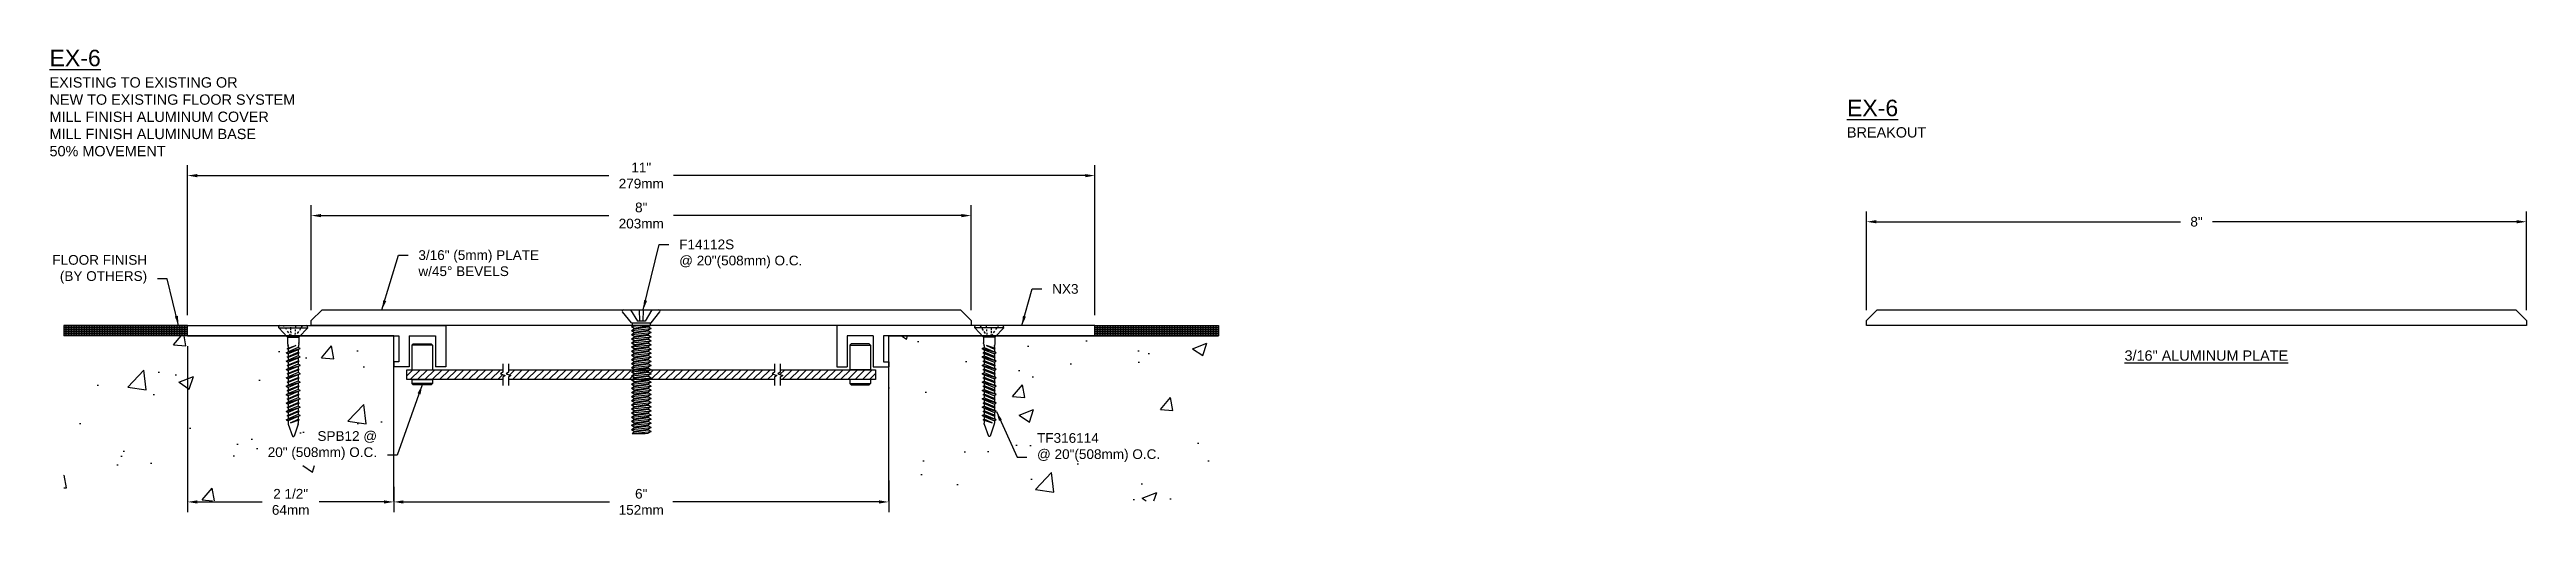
# Model space of a CAD drawing. Header units: inches. Extents: x -0.1 to 29.9, y 1.3 to 7.
import ezdxf

# ---------------------------------------------------------------- set-up
doc = ezdxf.new("R2010")
doc.units = ezdxf.units.IN
doc.header["$MEASUREMENT"] = 0
for name, color, linetype in [('Anchors', 4, 'Continuous'), ('Conditions', 1, 'Continuous'), ('Dimensions', 3, 'Continuous'), ('Metals', 7, 'Continuous'), ('Text', 2, 'Continuous')]:
    doc.layers.add(name, color=color, linetype=linetype)
doc.styles.add('Arial', font='arial.ttf')
doc.dimstyles.new('ARIAL', dxfattribs={"dimtxt": 0.1175, "dimasz": 0.1175, "dimexe": 0.125, "dimexo": 0.125, "dimgap": 0.125, "dimtad": 0, "dimtih": 1, "dimtoh": 1, "dimdec": 4, "dimzin": 0, "dimdsep": 46, "dimlunit": 4, "dimtxsty": 'Arial', "dimcen": 0.09, "dimadec": 0, "dimazin": 0, "dimtfac": 1, "dimtdec": 4, "dimtofl": 0, "dimtmove": 0, "dimatfit": 3, "dimfxl": 0, "dimfrac": 2, "dimtolj": 1, "dimtzin": 0, "dimarcsym": 0})

# ---------------------------------------------------------------- blocks, each defined once
blk = doc.blocks.new('nx3')
for p, q in [((0, 0.375), (0, 0.5)), ((0, 0.5), (3.13, 0.5)), ((0, 0.375), (2.562, 0.375)), ((2.562, 0.375), (2.562, 0.062)), ((2.687, 0.375), (2.687, 0)), ((2.687, 0.375), (3.005, 0.375)), ((3.005, 0.375), (3.005, 0)), ((3.13, 0.5), (3.13, 0)), ((2.5, 0.062), (2.5, 0)), ((2.562, 0.062), (2.5, 0.062)), ((2.687, 0), (2.5, 0)), ((3.13, 0), (3.005, 0))]:
    blk.add_line(p, q)
blk = doc.blocks.new('TF-316114')
for p, q in [((-0.163, 0), (0.163, 0)), ((-0.104, -0.013), (-0.113, 0)), ((-0.176, -0.029), (-0.175, -0.01)), ((-0.176, -0.029), (0.176, -0.029)), ((-0.176, -0.029), (-0.07, -0.141)), ((-0.082, -0.047), (-0.091, -0.032)), ((-0.086, -0.33), (0.086, -0.28)), ((-0.074, -0.28), (0.032, -0.243)), ((-0.074, -0.28), (-0.062, -0.273)), ((-0.074, -0.28), (-0.062, -0.286)), ((-0.07, -0.141), (0.07, -0.141)), ((-0.07, -0.141), (-0.07, -0.208)), ((-0.053, -0.09), (-0.069, -0.066)), ((-0.069, -0.218), (-0.063, -0.244)), ((-0.062, -0.273), (0.032, -0.243)), ((0.032, -0.243), (-0.062, -0.286)), ((-0.062, -0.253), (-0.062, -0.273)), ((0.062, -0.267), (-0.062, -0.317)), ((-0.062, -0.286), (-0.062, -0.317)), ((0.062, -0.293), (-0.062, -0.343)), ((-0.031, -0.125), (-0.044, -0.104)), ((-0.031, -0.005), (-0.031, 0)), ((-0.03, -0.026), (-0.03, -0.019)), ((-0.028, -0.051), (-0.029, -0.032)), ((-0.026, -0.091), (-0.028, -0.065)), ((-0.024, -0.126), (-0.025, -0.11)), ((-0.024, -0.135), (-0.011, -0.135)), ((-0.002, -0.135), (0.018, -0.135)), ((0.037, -0.115), (0.024, -0.135)), ((0.024, -0.135), (0.025, -0.125)), ((0.025, -0.11), (0.026, -0.09)), ((0.027, -0.07), (0.029, -0.048)), ((0.03, -0.026), (0.031, -0.008)), ((0.066, -0.071), (0.049, -0.098)), ((0.062, -0.253), (0.062, -0.267)), ((0.086, -0.28), (0.062, -0.267)), ((0.086, -0.28), (0.062, -0.293)), ((0.062, -0.293), (0.062, -0.324)), ((0.069, -0.218), (0.063, -0.244)), ((0.07, -0.141), (0.176, -0.029)), ((0.07, -0.141), (0.07, -0.208)), ((0.09, -0.035), (0.075, -0.058)), ((0.11, -0.005), (0.098, -0.022)), ((0.176, -0.029), (0.175, -0.01)), ((-0.086, -0.33), (-0.062, -0.317)), ((-0.086, -0.33), (-0.062, -0.343)), ((-0.086, -0.432), (0.086, -0.381)), ((-0.086, -0.432), (-0.062, -0.419)), ((-0.086, -0.432), (-0.062, -0.445)), ((-0.086, -0.534), (0.086, -0.483)), ((-0.086, -0.534), (-0.062, -0.521)), ((-0.086, -0.534), (-0.062, -0.546)), ((-0.086, -0.635), (0.086, -0.584)), ((-0.074, -0.381), (0.074, -0.33)), ((-0.074, -0.381), (-0.062, -0.375)), ((-0.074, -0.381), (-0.062, -0.387)), ((-0.074, -0.483), (0.074, -0.432)), ((-0.074, -0.483), (-0.062, -0.477)), ((-0.074, -0.483), (-0.062, -0.489)), ((-0.074, -0.584), (0.074, -0.534)), ((-0.074, -0.584), (-0.062, -0.578)), ((-0.074, -0.584), (-0.062, -0.59)), ((-0.062, -0.375), (0.062, -0.324)), ((0.062, -0.337), (-0.062, -0.387)), ((-0.062, -0.343), (-0.062, -0.375)), ((0.062, -0.368), (-0.062, -0.419)), ((-0.062, -0.387), (-0.062, -0.419)), ((0.062, -0.394), (-0.062, -0.445)), ((-0.062, -0.477), (0.062, -0.426)), ((0.062, -0.438), (-0.062, -0.489)), ((-0.062, -0.445), (-0.062, -0.477)), ((0.062, -0.47), (-0.062, -0.521)), ((-0.062, -0.489), (-0.062, -0.521)), ((0.062, -0.496), (-0.062, -0.546)), ((-0.062, -0.578), (0.062, -0.527)), ((0.062, -0.54), (-0.062, -0.59)), ((-0.062, -0.546), (-0.062, -0.578)), ((0.062, -0.571), (-0.062, -0.622)), ((-0.062, -0.59), (-0.062, -0.622)), ((0.062, -0.597), (-0.062, -0.648)), ((0.074, -0.33), (0.062, -0.324)), ((0.074, -0.33), (0.062, -0.337)), ((0.062, -0.337), (0.062, -0.368)), ((0.086, -0.381), (0.062, -0.368)), ((0.086, -0.381), (0.062, -0.394)), ((0.062, -0.394), (0.062, -0.426)), ((0.074, -0.432), (0.062, -0.426)), ((0.074, -0.432), (0.062, -0.438)), ((0.062, -0.438), (0.062, -0.47)), ((0.086, -0.483), (0.062, -0.47)), ((0.086, -0.483), (0.062, -0.496)), ((0.062, -0.496), (0.062, -0.527)), ((0.074, -0.534), (0.062, -0.527)), ((0.074, -0.534), (0.062, -0.54)), ((0.062, -0.54), (0.062, -0.571)), ((0.086, -0.584), (0.062, -0.571)), ((0.086, -0.584), (0.062, -0.597)), ((0.062, -0.597), (0.062, -0.629)), ((-0.086, -0.635), (-0.062, -0.622)), ((-0.086, -0.635), (-0.062, -0.648)), ((-0.086, -0.737), (0.086, -0.686)), ((-0.086, -0.737), (-0.062, -0.724)), ((-0.086, -0.737), (-0.062, -0.75)), ((-0.086, -0.838), (0.086, -0.787)), ((-0.086, -0.838), (-0.062, -0.825)), ((-0.086, -0.838), (-0.062, -0.851)), ((-0.086, -0.94), (0.086, -0.889)), ((-0.074, -0.686), (0.074, -0.635)), ((-0.074, -0.686), (-0.062, -0.68)), ((-0.074, -0.686), (-0.062, -0.692)), ((-0.074, -0.787), (0.074, -0.737)), ((-0.074, -0.787), (-0.062, -0.781)), ((-0.074, -0.787), (-0.062, -0.794)), ((-0.074, -0.889), (0.074, -0.838)), ((-0.074, -0.889), (-0.062, -0.883)), ((-0.074, -0.889), (-0.062, -0.895)), ((-0.062, -0.68), (0.062, -0.629)), ((0.062, -0.641), (-0.062, -0.692)), ((-0.062, -0.648), (-0.062, -0.68)), ((0.062, -0.673), (-0.062, -0.724)), ((-0.062, -0.692), (-0.062, -0.724)), ((0.062, -0.699), (-0.062, -0.75)), ((-0.062, -0.781), (0.062, -0.73)), ((0.062, -0.743), (-0.062, -0.794)), ((-0.062, -0.75), (-0.062, -0.781)), ((0.062, -0.774), (-0.062, -0.825)), ((-0.062, -0.794), (-0.062, -0.825)), ((0.062, -0.8), (-0.062, -0.851)), ((-0.062, -0.883), (0.062, -0.832)), ((0.062, -0.844), (-0.062, -0.895)), ((-0.062, -0.851), (-0.062, -0.883)), ((0.062, -0.876), (-0.062, -0.927)), ((-0.062, -0.895), (-0.062, -0.927)), ((0.074, -0.635), (0.062, -0.629)), ((0.074, -0.635), (0.062, -0.641)), ((0.062, -0.641), (0.062, -0.673)), ((0.086, -0.686), (0.062, -0.673)), ((0.086, -0.686), (0.062, -0.699)), ((0.062, -0.699), (0.062, -0.73)), ((0.074, -0.737), (0.062, -0.73)), ((0.074, -0.737), (0.062, -0.743)), ((0.062, -0.743), (0.062, -0.774)), ((0.086, -0.787), (0.062, -0.774)), ((0.086, -0.787), (0.062, -0.8)), ((0.062, -0.8), (0.062, -0.832)), ((0.074, -0.838), (0.062, -0.832)), ((0.074, -0.838), (0.062, -0.844)), ((0.062, -0.844), (0.062, -0.876)), ((0.086, -0.889), (0.062, -0.876)), ((0.086, -0.889), (0.062, -0.902)), ((-0.086, -0.94), (-0.062, -0.927)), ((-0.086, -0.94), (-0.062, -0.953)), ((-0.086, -1.041), (0.086, -0.991)), ((-0.086, -1.041), (-0.062, -1.028)), ((-0.086, -1.041), (-0.062, -1.054)), ((-0.086, -1.143), (0.086, -1.092)), ((-0.086, -1.143), (-0.062, -1.13)), ((-0.086, -1.143), (-0.062, -1.156)), ((-0.074, -0.991), (0.074, -0.94)), ((-0.074, -0.991), (-0.062, -0.984)), ((-0.074, -0.991), (-0.062, -0.997)), ((-0.074, -1.092), (0.074, -1.041)), ((-0.074, -1.092), (-0.062, -1.086)), ((-0.074, -1.092), (-0.062, -1.098)), ((0.062, -0.902), (-0.062, -0.953)), ((-0.062, -0.984), (0.062, -0.934)), ((0.062, -0.946), (-0.062, -0.997)), ((-0.062, -0.953), (-0.062, -0.984)), ((0.062, -0.978), (-0.062, -1.028)), ((-0.062, -0.997), (-0.062, -1.028)), ((0.062, -1.003), (-0.062, -1.054)), ((-0.062, -1.086), (0.062, -1.035)), ((0.062, -1.047), (-0.062, -1.098)), ((-0.062, -1.054), (-0.062, -1.086)), ((0.062, -1.079), (-0.062, -1.13)), ((-0.062, -1.098), (-0.062, -1.13)), ((0.062, -1.105), (-0.062, -1.156)), ((-0.062, -1.156), (-0.062, -1.182)), ((-0.06, -1.197), (-0.01, -1.34)), ((-0.034, -1.18), (0.062, -1.137)), ((-0.034, -1.18), (0.074, -1.143)), ((0.062, -1.149), (-0.034, -1.18)), ((0.06, -1.197), (0.01, -1.34)), ((0.062, -0.902), (0.062, -0.934)), ((0.074, -0.94), (0.062, -0.934)), ((0.074, -0.94), (0.062, -0.946)), ((0.062, -0.946), (0.062, -0.978)), ((0.086, -0.991), (0.062, -0.978)), ((0.086, -0.991), (0.062, -1.003)), ((0.062, -1.003), (0.062, -1.035)), ((0.074, -1.041), (0.062, -1.035)), ((0.074, -1.041), (0.062, -1.047)), ((0.062, -1.047), (0.062, -1.079)), ((0.086, -1.092), (0.062, -1.079)), ((0.086, -1.092), (0.062, -1.105)), ((0.062, -1.105), (0.062, -1.137)), ((0.074, -1.143), (0.062, -1.137)), ((0.074, -1.143), (0.062, -1.149)), ((0.062, -1.149), (0.062, -1.182))]:
    blk.add_line(p, q)
for centre, radius, start, end in [((-0.163, -0.011), 0.0112, 90, 175), ((-0.023, -0.208), 0.0465, 180, 191.9357), ((-0.109, -0.253), 0.0465, 0, 11.9357), ((0.109, -0.253), 0.0465, 168.0643, 180), ((0.023, -0.208), 0.0465, 348.0643, 0), ((0.163, -0.011), 0.0112, 5, 90), ((-0.016, -1.182), 0.0465, 180, 199.3058), ((0.016, -1.182), 0.0465, 340.6942, 0), ((0, -1.335), 0.0106, 204.1001, 335.8999)]:
    blk.add_arc(centre, radius, start, end)
blk = doc.blocks.new('TF316114')
blk.add_blockref('TF-316114', (0, 0))
blk = doc.blocks.new('F14112S')
for p, q in [((-0.214, 0), (0.214, 0)), ((-0.128, 0), (-0.047, -0.137)), ((-0.025, 0), (-0.02, -0.137)), ((0.025, 0), (0.02, -0.137)), ((0.128, 0), (0.048, -0.137)), ((-0.119, -0.155), (-0.226, -0.024)), ((-0.119, -0.155), (0.119, -0.155)), ((-0.119, -0.2), (-0.108, -0.195)), ((-0.119, -0.2), (-0.068, -0.195)), ((-0.119, -0.2), (-0.085, -0.22)), ((-0.119, -0.25), (0.119, -0.225)), ((-0.119, -0.25), (-0.085, -0.23)), ((-0.119, -0.25), (-0.085, -0.27)), ((-0.119, -0.3), (0.119, -0.275)), ((-0.119, -0.3), (-0.085, -0.28)), ((-0.119, -0.3), (-0.085, -0.32)), ((-0.108, -0.155), (-0.108, -0.195)), ((0.108, -0.195), (-0.108, -0.195)), ((-0.085, -0.22), (0.085, -0.195)), ((-0.085, -0.23), (0.085, -0.205)), ((-0.085, -0.22), (-0.085, -0.23)), ((-0.085, -0.27), (0.085, -0.245)), ((-0.085, -0.28), (0.085, -0.255)), ((-0.085, -0.27), (-0.085, -0.28)), ((-0.085, -0.32), (0.085, -0.295)), ((0.048, -0.137), (-0.047, -0.137)), ((0.108, -0.195), (0.085, -0.205)), ((0.119, -0.225), (0.085, -0.205)), ((0.119, -0.225), (0.085, -0.245)), ((0.085, -0.245), (0.085, -0.255)), ((0.119, -0.275), (0.085, -0.255)), ((0.119, -0.275), (0.085, -0.295)), ((0.085, -0.295), (0.085, -0.305)), ((0.108, -0.155), (0.108, -0.195)), ((0.119, -0.155), (0.226, -0.024)), ((-0.119, -0.35), (0.119, -0.325)), ((-0.119, -0.35), (-0.085, -0.33)), ((-0.119, -0.35), (-0.085, -0.37)), ((-0.119, -0.4), (0.119, -0.375)), ((-0.119, -0.4), (-0.085, -0.38)), ((-0.119, -0.4), (-0.085, -0.42)), ((-0.119, -0.45), (0.119, -0.425)), ((-0.119, -0.45), (-0.085, -0.43)), ((-0.119, -0.45), (-0.085, -0.47)), ((-0.119, -0.5), (0.119, -0.475)), ((-0.119, -0.5), (-0.085, -0.48)), ((-0.119, -0.5), (-0.085, -0.52)), ((-0.119, -0.55), (0.119, -0.525)), ((-0.119, -0.55), (-0.085, -0.53)), ((-0.119, -0.55), (-0.085, -0.57)), ((-0.119, -0.6), (0.119, -0.575)), ((-0.119, -0.6), (-0.085, -0.58)), ((-0.119, -0.6), (-0.085, -0.62)), ((-0.085, -0.33), (0.085, -0.305)), ((-0.085, -0.32), (-0.085, -0.33)), ((-0.085, -0.37), (0.085, -0.345)), ((-0.085, -0.38), (0.085, -0.355)), ((-0.085, -0.37), (-0.085, -0.38)), ((-0.085, -0.42), (0.085, -0.395)), ((-0.085, -0.43), (0.085, -0.405)), ((-0.085, -0.42), (-0.085, -0.43)), ((-0.085, -0.47), (0.085, -0.445)), ((-0.085, -0.48), (0.085, -0.455)), ((-0.085, -0.47), (-0.085, -0.48)), ((-0.085, -0.52), (0.085, -0.495)), ((-0.085, -0.53), (0.085, -0.505)), ((-0.085, -0.52), (-0.085, -0.53)), ((-0.085, -0.57), (0.085, -0.545)), ((-0.085, -0.58), (0.085, -0.555)), ((-0.085, -0.57), (-0.085, -0.58)), ((-0.085, -0.62), (0.085, -0.595)), ((0.119, -0.325), (0.085, -0.305)), ((0.119, -0.325), (0.085, -0.345)), ((0.085, -0.345), (0.085, -0.355)), ((0.119, -0.375), (0.085, -0.355)), ((0.119, -0.375), (0.085, -0.395)), ((0.085, -0.395), (0.085, -0.405)), ((0.119, -0.425), (0.085, -0.405)), ((0.119, -0.425), (0.085, -0.445)), ((0.085, -0.445), (0.085, -0.455)), ((0.119, -0.475), (0.085, -0.455)), ((0.119, -0.475), (0.085, -0.495)), ((0.085, -0.495), (0.085, -0.505)), ((0.119, -0.525), (0.085, -0.505)), ((0.119, -0.525), (0.085, -0.545)), ((0.085, -0.545), (0.085, -0.555)), ((0.119, -0.575), (0.085, -0.555)), ((0.119, -0.575), (0.085, -0.595)), ((0.085, -0.595), (0.085, -0.605)), ((-0.119, -0.65), (0.119, -0.625)), ((-0.119, -0.65), (-0.085, -0.63)), ((-0.119, -0.65), (-0.085, -0.67)), ((-0.119, -0.7), (0.119, -0.675)), ((-0.119, -0.7), (-0.085, -0.68)), ((-0.119, -0.7), (-0.085, -0.72)), ((-0.119, -0.75), (0.119, -0.725)), ((-0.119, -0.75), (-0.085, -0.73)), ((-0.119, -0.75), (-0.085, -0.77)), ((-0.119, -0.8), (0.119, -0.775)), ((-0.119, -0.8), (-0.085, -0.78)), ((-0.119, -0.8), (-0.085, -0.82)), ((-0.119, -0.85), (0.119, -0.825)), ((-0.119, -0.85), (-0.085, -0.83)), ((-0.119, -0.85), (-0.085, -0.87)), ((-0.119, -0.9), (0.119, -0.875)), ((-0.119, -0.9), (-0.085, -0.88)), ((-0.119, -0.9), (-0.085, -0.92)), ((-0.085, -0.63), (0.085, -0.605)), ((-0.085, -0.62), (-0.085, -0.63)), ((-0.085, -0.67), (0.085, -0.645)), ((-0.085, -0.68), (0.085, -0.655)), ((-0.085, -0.67), (-0.085, -0.68)), ((-0.085, -0.72), (0.085, -0.695)), ((-0.085, -0.73), (0.085, -0.705)), ((-0.085, -0.72), (-0.085, -0.73)), ((-0.085, -0.77), (0.085, -0.745)), ((-0.085, -0.78), (0.085, -0.755)), ((-0.085, -0.77), (-0.085, -0.78)), ((-0.085, -0.82), (0.085, -0.795)), ((-0.085, -0.83), (0.085, -0.805)), ((-0.085, -0.82), (-0.085, -0.83)), ((-0.085, -0.87), (0.085, -0.845)), ((-0.085, -0.88), (0.085, -0.855)), ((-0.085, -0.87), (-0.085, -0.88)), ((-0.085, -0.92), (0.085, -0.895)), ((0.119, -0.625), (0.085, -0.605)), ((0.119, -0.625), (0.085, -0.645)), ((0.085, -0.645), (0.085, -0.655)), ((0.119, -0.675), (0.085, -0.655)), ((0.119, -0.675), (0.085, -0.695)), ((0.085, -0.695), (0.085, -0.705)), ((0.119, -0.725), (0.085, -0.705)), ((0.119, -0.725), (0.085, -0.745)), ((0.085, -0.745), (0.085, -0.755)), ((0.119, -0.775), (0.085, -0.755)), ((0.119, -0.775), (0.085, -0.795)), ((0.085, -0.795), (0.085, -0.805)), ((0.119, -0.825), (0.085, -0.805)), ((0.119, -0.825), (0.085, -0.845)), ((0.085, -0.845), (0.085, -0.855)), ((0.119, -0.875), (0.085, -0.855)), ((0.119, -0.875), (0.085, -0.895)), ((0.085, -0.895), (0.085, -0.905)), ((-0.119, -0.95), (0.119, -0.925)), ((-0.119, -0.95), (-0.085, -0.93)), ((-0.119, -0.95), (-0.085, -0.97)), ((-0.119, -1), (0.119, -0.975)), ((-0.119, -1), (-0.085, -0.98)), ((-0.119, -1), (-0.085, -1.02)), ((-0.119, -1.05), (0.119, -1.025)), ((-0.119, -1.05), (-0.085, -1.03)), ((-0.119, -1.05), (-0.085, -1.07)), ((-0.119, -1.1), (0.119, -1.075)), ((-0.119, -1.1), (-0.085, -1.08)), ((-0.119, -1.1), (-0.085, -1.12)), ((-0.119, -1.15), (0.119, -1.125)), ((-0.119, -1.15), (-0.085, -1.13)), ((-0.119, -1.15), (-0.085, -1.17)), ((-0.119, -1.2), (0.119, -1.175)), ((-0.119, -1.2), (-0.085, -1.18)), ((-0.119, -1.2), (-0.085, -1.22)), ((-0.085, -0.93), (0.085, -0.905)), ((-0.085, -0.92), (-0.085, -0.93)), ((-0.085, -0.97), (0.085, -0.945)), ((-0.085, -0.98), (0.085, -0.955)), ((-0.085, -0.97), (-0.085, -0.98)), ((-0.085, -1.02), (0.085, -0.995)), ((-0.085, -1.03), (0.085, -1.005)), ((-0.085, -1.02), (-0.085, -1.03)), ((-0.085, -1.07), (0.085, -1.045)), ((-0.085, -1.08), (0.085, -1.055)), ((-0.085, -1.07), (-0.085, -1.08)), ((-0.085, -1.12), (0.085, -1.095)), ((-0.085, -1.13), (0.085, -1.105)), ((-0.085, -1.12), (-0.085, -1.13)), ((-0.085, -1.17), (0.085, -1.145)), ((-0.085, -1.18), (0.085, -1.155)), ((-0.085, -1.17), (-0.085, -1.18)), ((-0.085, -1.22), (0.085, -1.195)), ((0.119, -0.925), (0.085, -0.905)), ((0.119, -0.925), (0.085, -0.945)), ((0.085, -0.945), (0.085, -0.955)), ((0.119, -0.975), (0.085, -0.955)), ((0.119, -0.975), (0.085, -0.995)), ((0.085, -0.995), (0.085, -1.005)), ((0.119, -1.025), (0.085, -1.005)), ((0.119, -1.025), (0.085, -1.045)), ((0.085, -1.045), (0.085, -1.055)), ((0.119, -1.075), (0.085, -1.055)), ((0.119, -1.075), (0.085, -1.095)), ((0.085, -1.095), (0.085, -1.105)), ((0.119, -1.125), (0.085, -1.105)), ((0.119, -1.125), (0.085, -1.145)), ((0.085, -1.145), (0.085, -1.155)), ((0.119, -1.175), (0.085, -1.155)), ((0.119, -1.175), (0.085, -1.195)), ((0.085, -1.195), (0.085, -1.205)), ((-0.119, -1.25), (0.119, -1.225)), ((-0.119, -1.25), (-0.085, -1.23)), ((-0.119, -1.25), (-0.085, -1.27)), ((-0.119, -1.3), (0.119, -1.275)), ((-0.119, -1.3), (-0.085, -1.28)), ((-0.119, -1.3), (-0.085, -1.32)), ((-0.119, -1.35), (0.119, -1.325)), ((-0.119, -1.35), (-0.085, -1.33)), ((-0.119, -1.35), (-0.085, -1.37)), ((-0.119, -1.4), (0.119, -1.375)), ((-0.119, -1.4), (-0.085, -1.38)), ((-0.119, -1.4), (-0.085, -1.42)), ((-0.119, -1.45), (0.119, -1.425)), ((-0.119, -1.45), (-0.085, -1.43)), ((-0.119, -1.45), (-0.085, -1.47)), ((-0.11, -1.5), (0.119, -1.475)), ((-0.11, -1.5), (-0.085, -1.48)), ((-0.11, -1.5), (0.048, -1.5)), ((-0.085, -1.23), (0.085, -1.205)), ((-0.085, -1.22), (-0.085, -1.23)), ((-0.085, -1.27), (0.085, -1.245)), ((-0.085, -1.28), (0.085, -1.255)), ((-0.085, -1.27), (-0.085, -1.28)), ((-0.085, -1.32), (0.085, -1.295)), ((-0.085, -1.33), (0.085, -1.305)), ((-0.085, -1.32), (-0.085, -1.33)), ((-0.085, -1.37), (0.085, -1.345)), ((-0.085, -1.38), (0.085, -1.355)), ((-0.085, -1.37), (-0.085, -1.38)), ((-0.085, -1.42), (0.085, -1.395)), ((-0.085, -1.43), (0.085, -1.405)), ((-0.085, -1.42), (-0.085, -1.43)), ((-0.085, -1.47), (0.085, -1.445)), ((-0.085, -1.48), (0.085, -1.455)), ((-0.085, -1.47), (-0.085, -1.48)), ((0.048, -1.5), (0.085, -1.495)), ((0.119, -1.225), (0.085, -1.205)), ((0.119, -1.225), (0.085, -1.245)), ((0.085, -1.245), (0.085, -1.255)), ((0.119, -1.275), (0.085, -1.255)), ((0.119, -1.275), (0.085, -1.295)), ((0.085, -1.295), (0.085, -1.305)), ((0.119, -1.325), (0.085, -1.305)), ((0.119, -1.325), (0.085, -1.345)), ((0.085, -1.345), (0.085, -1.355)), ((0.119, -1.375), (0.085, -1.355)), ((0.119, -1.375), (0.085, -1.395)), ((0.085, -1.395), (0.085, -1.405)), ((0.119, -1.425), (0.085, -1.405)), ((0.119, -1.425), (0.085, -1.445)), ((0.085, -1.445), (0.085, -1.455)), ((0.119, -1.475), (0.085, -1.455)), ((0.119, -1.475), (0.085, -1.495))]:
    blk.add_line(p, q)
for centre, start, end in [((-0.214, -0.015), 90, 219.032), ((0.214, -0.015), 320.968, 90)]:
    blk.add_arc(centre, 0.015, start, end)
blk = doc.blocks.new('*D5')
at = {"layer": 'Defpoints', "color": 0}
for p in [(10.064, 1.929), (4.064, 1.543), (10.064, 1.543)]:
    blk.add_point(p, dxfattribs=at)
at = {"layer": 'Dimensions', "color": 0, "lineweight": -2}
for p, q in [((10.064, 1.804), (10.064, 1.418)), ((4.181, 1.543), (6.679, 1.543)), ((9.946, 1.543), (7.448, 1.543))]:
    blk.add_line(p, q, dxfattribs=at)
at = {"layer": 'Dimensions', "color": 0}
for points in [[(4.181, 1.562), (4.181, 1.523), (4.064, 1.543)], [(9.946, 1.562), (9.946, 1.523), (10.064, 1.543)]]:
    blk.add_solid(points, dxfattribs=at)
at = {"layer": 'Dimensions', "color": 0, "insert": (7.064, 1.543), "char_height": 0.1175, "attachment_point": 5, "style": 'Arial'}
blk.add_mtext('\\A1;6"\\P152mm', dxfattribs=at)
blk = doc.blocks.new('*D6')
at = {"layer": 'Defpoints', "color": 0}
for p in [(1.564, 3.557), (4.064, 1.85), (1.564, 1.543)]:
    blk.add_point(p, dxfattribs=at)
at = {"layer": 'Dimensions', "color": 0, "lineweight": -2}
for p, q in [((1.564, 3.432), (1.564, 1.418)), ((1.681, 1.543), (2.469, 1.543)), ((3.946, 1.543), (3.158, 1.543)), ((4.064, 1.725), (4.064, 1.418))]:
    blk.add_line(p, q, dxfattribs=at)
at = {"layer": 'Dimensions', "color": 0}
for points in [[(1.681, 1.562), (1.681, 1.523), (1.564, 1.543)], [(3.946, 1.562), (3.946, 1.523), (4.064, 1.543)]]:
    blk.add_solid(points, dxfattribs=at)
at = {"layer": 'Dimensions', "color": 0, "insert": (2.814, 1.543), "char_height": 0.1175, "attachment_point": 5, "style": 'Arial'}
blk.add_mtext('\\A1;2 1/2"\\P64mm', dxfattribs=at)
blk = doc.blocks.new('*D7')
at = {"layer": 'Defpoints', "color": 0}
for p in [(11.064, 5.016), (3.064, 3.742), (11.064, 3.742)]:
    blk.add_point(p, dxfattribs=at)
at = {"layer": 'Dimensions', "color": 0, "lineweight": -2}
for p, q in [((3.064, 3.867), (3.064, 5.141)), ((11.064, 3.867), (11.064, 5.141)), ((3.181, 5.016), (6.673, 5.016)), ((10.946, 5.016), (7.455, 5.016))]:
    blk.add_line(p, q, dxfattribs=at)
at = {"layer": 'Dimensions', "color": 0}
for points in [[(3.181, 5.035), (3.181, 4.996), (3.064, 5.016)], [(10.946, 5.035), (10.946, 4.996), (11.064, 5.016)]]:
    blk.add_solid(points, dxfattribs=at)
at = {"layer": 'Dimensions', "color": 0, "insert": (7.064, 5.016), "char_height": 0.1175, "attachment_point": 5, "style": 'Arial'}
blk.add_mtext('\\A1;8"\\P203mm', dxfattribs=at)
blk = doc.blocks.new('*D8')
at = {"layer": 'Defpoints', "color": 0}
for p in [(12.564, 5.501), (1.564, 3.682), (12.564, 3.682)]:
    blk.add_point(p, dxfattribs=at)
at = {"layer": 'Dimensions', "color": 0, "lineweight": -2}
for p, q in [((1.564, 3.807), (1.564, 5.626)), ((1.681, 5.501), (6.673, 5.501)), ((12.446, 5.501), (7.455, 5.501)), ((12.564, 3.807), (12.564, 5.626))]:
    blk.add_line(p, q, dxfattribs=at)
at = {"layer": 'Dimensions', "color": 0}
for points in [[(1.681, 5.52), (1.681, 5.481), (1.564, 5.501)], [(12.446, 5.52), (12.446, 5.481), (12.564, 5.501)]]:
    blk.add_solid(points, dxfattribs=at)
at = {"layer": 'Dimensions', "color": 0, "insert": (7.064, 5.501), "char_height": 0.1175, "attachment_point": 5, "style": 'Arial'}
blk.add_mtext('\\A1;11"\\P279mm', dxfattribs=at)
blk = doc.blocks.new('PIN')
for p, q in [((-0.16, 0.17), (-0.145, 0.185)), ((-0.16, 0.17), (0.09, 0.17)), ((-0.16, 0.17), (-0.16, -0.128)), ((0.075, 0.185), (-0.145, 0.185)), ((0.075, 0.185), (0.09, 0.17)), ((0.09, 0.17), (0.09, -0.128)), ((0.09, -0.128), (-0.16, -0.128)), ((0.09, -0.248), (-0.16, -0.248)), ((-0.16, -0.248), (-0.16, -0.295)), ((-0.16, -0.295), (0.09, -0.295)), ((-0.16, -0.295), (-0.145, -0.31)), ((0.09, -0.295), (0.075, -0.31)), ((0.09, -0.248), (0.09, -0.295)), ((-0.145, -0.31), (0.075, -0.31))]:
    blk.add_line(p, q)
blk = doc.blocks.new('SPB12')
h = blk.add_hatch()
h.set_pattern_fill('ANSI31', color=256, scale=0.5, style=0)
h.paths.add_polyline_path([(4.222, 3.147), (4.222, 3.027), (5.386, 3.027), (5.386, 3.057), (5.415, 3.076), (5.357, 3.098), (5.386, 3.117), (5.386, 3.147)])
h.paths.add_polyline_path([(5.456, 3.147), (5.456, 3.117), (5.427, 3.098), (5.485, 3.076), (5.456, 3.057), (5.456, 3.027), (6.953, 3.027), (6.979, 3.042), (6.979, 3.052), (6.945, 3.072), (6.979, 3.092), (6.979, 3.102), (6.945, 3.122), (6.979, 3.142), (6.979, 3.147)])
h.paths.add_polyline_path([(7.182, 3.147), (7.149, 3.127), (7.149, 3.117), (7.183, 3.097), (7.149, 3.077), (7.149, 3.067), (7.183, 3.047), (7.149, 3.027), (7.149, 3.027), (8.68, 3.027), (8.68, 3.057), (8.709, 3.076), (8.651, 3.098), (8.68, 3.117), (8.68, 3.147)])
h.paths.add_polyline_path([(9.905, 3.027), (9.905, 3.147), (8.75, 3.147), (8.75, 3.117), (8.721, 3.098), (8.779, 3.076), (8.75, 3.057), (8.75, 3.027)])
for points in [[(5.386, 3.027), (4.222, 3.027), (4.222, 3.147), (5.386, 3.147)], [(5.386, 3.217), (5.386, 3.117), (5.357, 3.098), (5.415, 3.076), (5.386, 3.057), (5.386, 2.957)], [(5.456, 3.217), (5.456, 3.117), (5.427, 3.098), (5.485, 3.076), (5.456, 3.057), (5.456, 2.957)], [(5.456, 3.147), (8.68, 3.147)], [(8.68, 3.027), (5.456, 3.027)], [(8.68, 3.217), (8.68, 3.117), (8.651, 3.098), (8.709, 3.076), (8.68, 3.057), (8.68, 2.957)], [(8.75, 3.217), (8.75, 3.117), (8.721, 3.098), (8.779, 3.076), (8.75, 3.057), (8.75, 2.957)], [(8.75, 3.147), (9.905, 3.147), (9.905, 3.027), (8.75, 3.027)]]:
    blk.add_lwpolyline(points)
at = {"xscale": -1}
blk.add_blockref('PIN', (4.374, 3.274), dxfattribs=at)
blk.add_blockref('PIN', (9.753, 3.274))
blk = doc.blocks.new('PLATE')
blk.add_lwpolyline([(11.064, 3.682), (3.064, 3.682), (3.064, 3.742), (3.194, 3.872), (10.934, 3.872), (11.064, 3.742), (11.064, 3.682)])
blk = doc.blocks.new('*D11')
at = {"layer": 'Defpoints', "color": 0}
for p in [(29.919, 4.941), (21.919, 3.742), (29.919, 3.742)]:
    blk.add_point(p, dxfattribs=at)
at = {"layer": 'Dimensions', "color": 0, "lineweight": -2}
for p, q in [((21.919, 3.867), (21.919, 5.066)), ((22.036, 4.941), (25.726, 4.941)), ((29.801, 4.941), (26.112, 4.941)), ((29.919, 3.867), (29.919, 5.066))]:
    blk.add_line(p, q, dxfattribs=at)
at = {"layer": 'Dimensions', "color": 0}
for points in [[(22.036, 4.961), (22.036, 4.922), (21.919, 4.941)], [(29.801, 4.961), (29.801, 4.922), (29.919, 4.941)]]:
    blk.add_solid(points, dxfattribs=at)
at = {"layer": 'Dimensions', "color": 0, "insert": (25.919, 4.941), "char_height": 0.1175, "attachment_point": 5, "style": 'Arial'}
blk.add_mtext('\\A1;8"', dxfattribs=at)

msp = doc.modelspace()

# ---------------------------------------------------------------- hatches: boundary and pattern name
at = {"layer": 'Conditions'}
h = msp.add_hatch(dxfattribs=at)
h.set_pattern_fill('ANSI33', color=256, scale=0.125, angle=45, style=0)
h.set_pattern_definition([(90, (-1.5, 0), (-0.03125, 7e-18), []), (90, (-1.484375, 0.015625), (-0.03125, 7e-18), [0.015625, -0.0078125])])
h.paths.add_polyline_path([(1.56366, 3.682), (0.06366, 3.682), (0.06366, 3.55721), (1.56366, 3.55721)])
h = msp.add_hatch(dxfattribs=at)
h.set_pattern_fill('ANSI33', color=256, scale=0.125, angle=45, style=0)
h.set_pattern_definition([(90, (15.62732, 0), (0.03125, 7e-18), []), (90, (15.611695, 0.015625), (0.03125, 7e-18), [0.015625, -0.0078125])])
h.paths.add_polyline_path([(14.06366, 3.55721), (14.06366, 3.682), (12.56366, 3.682), (12.56366, 3.55721)])
h = msp.add_hatch(dxfattribs=at)
h.set_pattern_fill('AR-CONC', color=256, scale=0.25, style=0)
h.set_pattern_definition([(50, (-1.5, 0), (1.79315, -0.15688), [0.1875, -2.0625]), (355, (-1.5, 0), (-0.3469, 1.8805), [0.15, -1.65]), (100.45, (-1.3506, -0.013), (1.44627, 1.7236), [0.15935, -1.75286]), (46.184, (-1.5, 0.5), (2.6681, -0.4138), [0.28125, -3.09375]), (96.636, (-1.2777, 0.4655), (2.3367, 2.4353), [0.239, -2.6293]), (351.184, (-1.5, 0.5), (2.3367, 2.4353), [0.225, -2.475]), (21, (-1.25, 0.375), (1.49227, -1.00655), [0.1875, -2.0625]), (326, (-1.25, 0.375), (0.6083, 1.8129), [0.15, -1.65]), (71.45, (-1.1256, 0.2911), (2.10056, 0.80633), [0.15935, -1.75286]), (37.5, (-1.5, 0), (0.0304, 0.832235), [0, -1.63, 0, -1.675, 0, -1.65625]), (7.5, (-1.5, 0), (0.65767, 0.98603), [0, -0.955, 0, -1.5925, 0, -0.63125]), (327.5, (-2.0575, 0), (1.334556, -0.05639), [0, -0.625, 0, -1.95, 0, -2.5875]), (317.5, (-2.3075, 0), (1.45797, 0.25026), [0, -0.8125, 0, -1.295, 0, -1.8375])])
h.paths.add_polyline_path([(2.75841, 2.84382), (2.78241, 2.85674), (2.78241, 2.88844), (2.77097, 2.8946), (2.78241, 2.90076), (2.78241, 2.93246), (2.75841, 2.94538), (2.78241, 2.9583), (2.78241, 2.99), (2.77097, 2.99616), (2.78241, 3.00232), (2.78241, 3.03402), (2.75841, 3.04694), (2.78241, 3.05987), (2.78241, 3.09156), (2.77097, 3.09772), (2.78241, 3.10389), (2.78241, 3.13558), (2.75841, 3.1485), (2.78241, 3.16143), (2.78241, 3.19312), (2.77097, 3.19929), (2.78241, 3.20545), (2.78241, 3.23714), (2.75841, 3.25007), (2.78241, 3.26299), (2.78241, 3.29469), (2.77097, 3.30085), (2.78241, 3.30701), (2.78241, 3.33871), (2.75841, 3.35163), (2.78241, 3.36455), (2.78241, 3.39625), (2.77097, 3.40241), (2.78241, 3.40857), (2.78241, 3.42871, 0.05212645), (2.7814, 3.43832), (2.77491, 3.46905), (2.77491, 3.541), (2.75976, 3.557), (1.56366, 3.557), (0.06366, 3.557), (0.06366, 1.55721), (4.06366, 1.55721), (4.06366, 3.557), (2.92956, 3.557), (2.91441, 3.541), (2.91441, 3.46905), (2.90792, 3.43832, 0.05212645), (2.90691, 3.42871), (2.90691, 3.41534), (2.93091, 3.40241), (2.90691, 3.38949), (2.90691, 3.35779), (2.91835, 3.35163), (2.90691, 3.34547), (2.90691, 3.31377), (2.93091, 3.30085), (2.90691, 3.28792), (2.90691, 3.25623), (2.91835, 3.25007), (2.90691, 3.2439), (2.90691, 3.21221), (2.93091, 3.19929), (2.90691, 3.18636), (2.90691, 3.15467), (2.91835, 3.1485), (2.90691, 3.14234), (2.90691, 3.11065), (2.93091, 3.09772), (2.90691, 3.0848), (2.90691, 3.05311), (2.91835, 3.04694), (2.90691, 3.04078), (2.90691, 3.00909), (2.93091, 2.99616), (2.90691, 2.98324), (2.90691, 2.95154), (2.91835, 2.94538), (2.90691, 2.93922), (2.90691, 2.90752), (2.93091, 2.8946), (2.90691, 2.88167), (2.90691, 2.84998), (2.91835, 2.84382), (2.90691, 2.83765), (2.90691, 2.80596), (2.93091, 2.79304), (2.90691, 2.78011), (2.90691, 2.74842), (2.91835, 2.74225), (2.90691, 2.73609), (2.90691, 2.7044), (2.93091, 2.69147), (2.90691, 2.67855), (2.90691, 2.64686), (2.91835, 2.64069), (2.90691, 2.63453), (2.90691, 2.60284), (2.93091, 2.58991), (2.90691, 2.57699), (2.90691, 2.54529), (2.91835, 2.53913), (2.90691, 2.53297), (2.90691, 2.49243), (2.85488, 2.34392, -0.77412328), (2.83444, 2.34392), (2.78241, 2.49243), (2.78241, 2.52621), (2.75841, 2.53913), (2.78241, 2.55205), (2.78241, 2.58375), (2.77097, 2.58991), (2.78241, 2.59607), (2.78241, 2.62777), (2.75841, 2.64069), (2.78241, 2.65362), (2.78241, 2.68531), (2.77097, 2.69147), (2.78241, 2.69764), (2.78241, 2.72933), (2.75841, 2.74225), (2.78241, 2.75518), (2.78241, 2.78687), (2.77097, 2.79304), (2.78241, 2.7992), (2.78241, 2.83089)])
h.paths.add_polyline_path([(2.43856, 2.27668), (3.50443, 2.27668), (3.50443, 2.44651), (3.99875, 2.44651), (3.99875, 1.98335), (2.43856, 1.98335)], flags=16)
h.paths.add_polyline_path([(2.44813, 2.43376), (3.97652, 2.43376), (3.97652, 2.02296), (2.44813, 2.02296)], flags=24)
h = msp.add_hatch(dxfattribs=at)
h.set_pattern_fill('AR-CONC', color=256, scale=0.25, style=0)
h.set_pattern_definition([(50, (1.5, 0), (1.79315, -0.15688), [0.1875, -2.0625]), (355, (1.5, 0), (-0.34688, 1.88048), [0.15, -1.65]), (100.451, (1.6494, -0.013), (1.44627, 1.7236), [0.15935, -1.75286]), (46.184, (1.5, 0.5), (2.6681, -0.4138), [0.28125, -3.09375]), (96.636, (1.7223, 0.4655), (2.33666, 2.4353), [0.23903, -2.6293]), (351.184, (1.5, 0.5), (2.33665, 2.4353), [0.225, -2.475]), (21, (1.75, 0.375), (1.49227, -1.00655), [0.1875, -2.0625]), (326, (1.75, 0.375), (0.6083, 1.81288), [0.15, -1.65]), (71.451, (1.8744, 0.2911), (2.10056, 0.80633), [0.15935, -1.75286]), (37.5, (1.5, 0), (0.0304, 0.832235), [0, -1.63, 0, -1.675, 0, -1.65625]), (7.5, (1.5, 0), (0.657674, 0.98603), [0, -0.955, 0, -1.5925, 0, -0.63125]), (327.5, (0.9425, 0), (1.334556, -0.056387), [0, -0.625, 0, -1.95, 0, -2.5875]), (317.5, (0.6925, 0), (1.45797, 0.25026), [0, -0.8125, 0, -1.295, 0, -1.8375])])
h.paths.add_polyline_path([(11.36756, 3.557), (11.35241, 3.541), (11.35241, 3.46905), (11.34592, 3.43832, 0.05212645), (11.34491, 3.42871), (11.34491, 3.40857), (11.35635, 3.40241), (11.34491, 3.39625), (11.34491, 3.36455), (11.36891, 3.35163), (11.34491, 3.33871), (11.34491, 3.30701), (11.35635, 3.30085), (11.34491, 3.29469), (11.34491, 3.26299), (11.36891, 3.25007), (11.34491, 3.23714), (11.34491, 3.20545), (11.35635, 3.19929), (11.34491, 3.19312), (11.34491, 3.16143), (11.36891, 3.1485), (11.34491, 3.13558), (11.34491, 3.10389), (11.35635, 3.09772), (11.34491, 3.09156), (11.34491, 3.05987), (11.36891, 3.04694), (11.34491, 3.03402), (11.34491, 3.00232), (11.35635, 2.99616), (11.34491, 2.99), (11.34491, 2.9583), (11.36891, 2.94538), (11.34491, 2.93246), (11.34491, 2.90076), (11.35635, 2.8946), (11.34491, 2.88844), (11.34491, 2.85674), (11.36891, 2.84382), (11.34491, 2.83089), (11.34491, 2.7992), (11.35635, 2.79304), (11.34491, 2.78687), (11.34491, 2.75518), (11.36891, 2.74225), (11.34491, 2.72933), (11.34491, 2.69764), (11.35635, 2.69147), (11.34491, 2.68531), (11.34491, 2.65362), (11.36891, 2.64069), (11.34491, 2.62777), (11.34491, 2.59607), (11.35635, 2.58991), (11.34491, 2.58375), (11.34491, 2.55205), (11.36891, 2.53913), (11.34491, 2.52621), (11.34491, 2.49243), (11.29288, 2.34392, -0.77412328), (11.27244, 2.34392), (11.22041, 2.49243), (11.22041, 2.53297), (11.20897, 2.53913), (11.22041, 2.54529), (11.22041, 2.57699), (11.19641, 2.58991), (11.22041, 2.60284), (11.22041, 2.63453), (11.20897, 2.64069), (11.22041, 2.64686), (11.22041, 2.67855), (11.19641, 2.69147), (11.22041, 2.7044), (11.22041, 2.73609), (11.20897, 2.74225), (11.22041, 2.74842), (11.22041, 2.78011), (11.19641, 2.79304), (11.22041, 2.80596), (11.22041, 2.83765), (11.20897, 2.84382), (11.22041, 2.84998), (11.22041, 2.88167), (11.19641, 2.8946), (11.22041, 2.90752), (11.22041, 2.93922), (11.20897, 2.94538), (11.22041, 2.95154), (11.22041, 2.98324), (11.19641, 2.99616), (11.22041, 3.00909), (11.22041, 3.04078), (11.20897, 3.04694), (11.22041, 3.05311), (11.22041, 3.0848), (11.19641, 3.09772), (11.22041, 3.11065), (11.22041, 3.14234), (11.20897, 3.1485), (11.22041, 3.15467), (11.22041, 3.18636), (11.19641, 3.19929), (11.22041, 3.21221), (11.22041, 3.2439), (11.20897, 3.25007), (11.22041, 3.25623), (11.22041, 3.28792), (11.19641, 3.30085), (11.22041, 3.31377), (11.22041, 3.34547), (11.20897, 3.35163), (11.22041, 3.35779), (11.22041, 3.38949), (11.19641, 3.40241), (11.22041, 3.41534), (11.22041, 3.42871, 0.05212645), (11.2194, 3.43832), (11.21291, 3.46905), (11.21291, 3.541), (11.19776, 3.557), (10.06366, 3.557), (10.06366, 1.557), (14.06366, 1.557), (14.06366, 3.557)])
h.paths.add_polyline_path([(13.3607, 2.43087), (13.3607, 2.02946), (11.79279, 2.02946), (11.79279, 2.43087)], flags=16)
h.paths.add_polyline_path([(11.83309, 2.40836), (13.36147, 2.40836), (13.36147, 1.99908), (11.83309, 1.99908)], flags=24)

# ---------------------------------------------------------------- linework, layer by layer
for points in [[(1.56366, 3.682), (0.06366, 3.682), (0.06366, 3.55721)], [(12.56366, 3.682), (14.06366, 3.682), (14.06366, 3.55721)], [(4.06366, 1.557), (4.06366, 3.557), (0.06366, 3.557)], [(10.06366, 1.557), (10.06366, 3.557), (14.06366, 3.557)]]:
    msp.add_lwpolyline(points, dxfattribs=at)

# ---------------------------------------------------------------- block references
at = {"layer": 'Anchors'}
for name, p in [('TF316114', (2.84466, 3.682)), ('F14112S', (7.06366, 3.872)), ('SPB12', (0, 0))]:
    msp.add_blockref(name, p, dxfattribs=at)
at = {"layer": 'Anchors', "xscale": -1}
msp.add_blockref('TF316114', (11.28266, 3.682), dxfattribs=at)
at = {"layer": 'Metals'}
for name, p in [('nx3', (1.56366, 3.182)), ('PLATE', (0, 0)), ('PLATE', (18.85533, 0))]:
    msp.add_blockref(name, p, dxfattribs=at)
at = {"layer": 'Metals', "xscale": -1}
msp.add_blockref('nx3', (12.56366, 3.182), dxfattribs=at)

# ---------------------------------------------------------------- texts
at = {"layer": 'Text', "style": 'Arial'}
for s, insert, char_height, width, attachment_point in [('{\\LEX-6\\P\\H0.625x;\\lEXISTING TO EXISTING OR\\PNEW TO EXISTING FLOOR SYSTEM\\PMILL FINISH ALUMINUM COVER\\PMILL FINISH ALUMINUM BASE\\P50% MOVEMENT}', (-0.10935, 7.02714), 0.2, 4.1875, 1), ('{\\LEX-6\\P\\H0.625x;\\lBREAKOUT}', (21.68132, 6.42132), 0.2, 4.1875, 1), ('{\\L3/16" ALUMINUM PLATE}', (26.03795, 3.31756), 0.125, 3.065497, 5)]:
    msp.add_mtext(s, dxfattribs=dict(at, insert=insert, char_height=char_height, width=width, attachment_point=attachment_point))
at = {"layer": 'Text', "char_height": 0.1175, "style": 'Arial'}
for s, insert, attachment_point in [('FLOOR FINISH\\P(BY OTHERS)', (1.07383, 4.18823), 9), ('3/16" (5mm) PLATE\\Pw/45° BEVELS', (4.36233, 4.59568), 1), ('F14112S\\P@ 20"(508mm) O.C.', (7.52446, 4.72541), 1), ('\\A1;NX3', (12.04596, 4.18524), 1), ('SPB12 @\\P20" (508mm) O.C.', (3.86154, 2.05233), 9), ('TF316114\\P@ 20"(508mm) O.C.', (11.86246, 2.02846), 7)]:
    msp.add_mtext(s, dxfattribs=dict(at, insert=insert, attachment_point=attachment_point))

# ---------------------------------------------------------------- dimensions: what is measured, and where the dimension line sits
at = {"layer": 'Dimensions'}
for base, p1, p2, text, picture, middle in [((12.56366, 5.50077), (1.56366, 3.682), (12.56366, 3.682), '<>\\P279mm', '*D8', (7.06366, 5.50077)), ((11.06366, 5.01577), (3.06366, 3.742), (11.06366, 3.742), '<>\\P203mm', '*D7', (7.06366, 5.01577)), ((10.06366, 1.54259), (4.06366, 1.54259), (10.06366, 1.92876), '<>\\P152mm', '*D5', (7.06366, 1.54259))]:
    dim = msp.add_linear_dim(base=base, p1=p1, p2=p2, text=text, dimstyle='ARIAL', dxfattribs=at)
    dim.commit()
    dim.dimension.update_dxf_attribs({"geometry": picture, "text_midpoint": middle})
dim = msp.add_linear_dim(base=(29.91899, 4.94127), p1=(21.91899, 3.742), p2=(29.91899, 3.742), dimstyle='ARIAL', dxfattribs=at)
dim.commit()
dim.dimension.update_dxf_attribs({"geometry": '*D11', "text_midpoint": (25.91899, 4.94127)})
dim = msp.add_linear_dim(base=(1.56366, 1.54259), p1=(4.06366, 1.8502), p2=(1.56366, 3.557), text='<>\\P64mm', dimstyle='ARIAL', dxfattribs=at)
dim.commit()
dim.dimension.update_dxf_attribs({"geometry": '*D6', "text_midpoint": (2.8138, 1.54259), "dimtype": 160})

# ---------------------------------------------------------------- leaders
at = {"layer": 'Text', "annotation_type": 0, "has_hookline": 1}
for points, hookline_direction, text_width in [([(3.92086, 3.872), (4.11983, 4.53693), (4.23733, 4.53693)], 0, 1.44735), ([(7.08837, 3.872), (7.28196, 4.66666), (7.39946, 4.66666)], 0, 1.46963), ([(1.45581, 3.682), (1.31633, 4.24698), (1.19883, 4.24698)], 1, 1.12242), ([(11.67809, 3.682), (11.80346, 4.12649), (11.92096, 4.12649)], 0, 0.29936), ([(4.40966, 2.96425), (4.10404, 2.11108), (3.98654, 2.11108)], 1, 1.30709), ([(11.37007, 2.64069), (11.61996, 2.08721), (11.73746, 2.08721)], 0, 1.46963)]:
    msp.add_leader(points, dimstyle='ARIAL', dxfattribs=dict(at, hookline_direction=hookline_direction, text_width=text_width))

doc.saveas('drawing.dxf')
